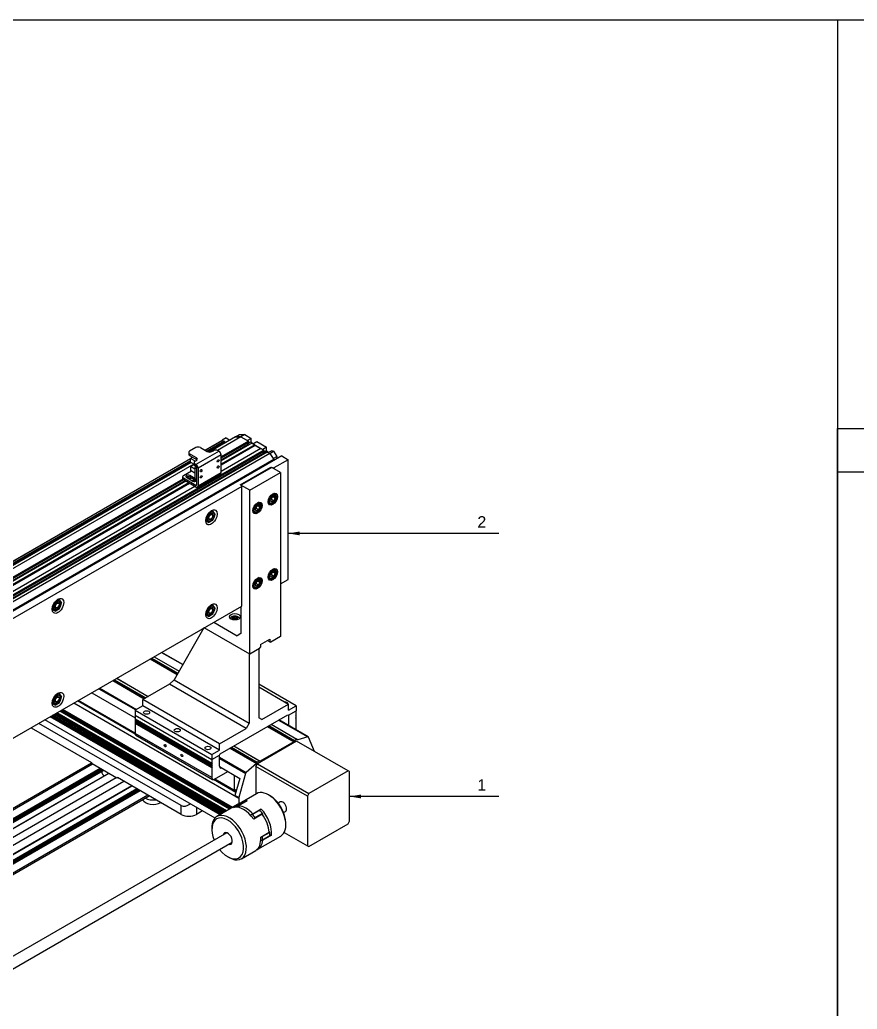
# Model space of a CAD drawing. Header units: millimetres. Extents: x 0 to 6044, y -1712 to 410.
# Drawn here: x 358 to 589.5, y 136.5 to 410 of the extents above; entities that cross this region are included whole.
import ezdxf
from ezdxf import colors
from ezdxf.entities.mleader import LeaderData, LeaderLine
from ezdxf.enums import TextEntityAlignment as Align
from ezdxf.math import Vec2, Vec3

# ---------------------------------------------------------------- set-up
doc = ezdxf.new("R2010")
doc.units = ezdxf.units.MM
for name, color, linetype in [('1114-联轴器COUPLING', 7, 'Continuous'), ('1121-安装板', 7, 'Continuous'), ('1122-轴', 7, 'Continuous'), ('1211-TDT-4040S-8', 7, 'Continuous'), ('1212-GN_31611', 7, 'Continuous'), ('1221-第一轴同步带安装板', 7, 'Continuous'), ('1221-脚钉', 7, 'Continuous'), ('2311-内六角圆柱头螺钉-GB', 7, 'Continuous'), ('2312-1型六角螺母-GBT4', 7, 'Continuous'), ('2313-内六角平圆头螺钉-GB', 7, 'Continuous'), ('2321-安装板零件', 7, 'Continuous'), ('2322-连接角', 7, 'Continuous'), ('674', 7, 'Continuous'), ('Default', 7, 'Continuous'), ('DG100_DG135光电开关安', 7, 'Continuous'), ('G135上盖250', 7, 'Continuous'), ('G135底座250', 7, 'Continuous'), ('G135端盖', 7, 'Continuous'), ('LHBT10-S1000-1', 7, 'Continuous'), ('WGB10-4', 7, 'Continuous'), ('WGB10-5(B1)', 7, 'Continuous'), ('图框', 7, 'Continuous')]:
    doc.layers.add(name, color=color, linetype=linetype)
doc.styles.add('SEACAD_Arial', font='arial.ttf')

# ---------------------------------------------------------------- blocks, each defined once
blk = doc.blocks.new('SEANNOT_GROUP1')
at = {"layer": 'Default', "linetype": 'Continuous'}
blk.add_hatch(color=7, dxfattribs=at).paths.add_polyline_path([(452.31, 195.87), (449.14, 195.34), (452.31, 194.81)])
at = {"layer": 'Default', "color": 7, "linetype": 'Continuous'}
for points in [[(480.89, 195.34), (449.14, 195.34)], [(490.41, 195.34), (480.89, 195.34)]]:
    blk.add_lwpolyline(points, dxfattribs=at)
at = {"layer": 'Default', "color": 7, "linetype": 'Continuous', "style": 'SEACAD_Arial'}
blk.add_text('1', height=3.17, dxfattribs=at).set_placement((484.47, 200.1), align=Align.TOP_LEFT)
blk = doc.blocks.new('SEANNOT_GROUP2')
at = {"layer": 'Default', "linetype": 'Continuous'}
blk.add_hatch(color=7, dxfattribs=at).paths.add_polyline_path([(435.34, 268.58), (432.17, 268.05), (435.34, 267.52)])
at = {"layer": 'Default', "color": 7, "linetype": 'Continuous'}
for points in [[(480.89, 268.05), (432.17, 268.05)], [(490.41, 268.05), (480.89, 268.05)]]:
    blk.add_lwpolyline(points, dxfattribs=at)
at = {"layer": 'Default', "color": 7, "linetype": 'Continuous', "style": 'SEACAD_Arial'}
blk.add_text('2', height=3.17, dxfattribs=at).set_placement((484.47, 272.81), align=Align.TOP_LEFT)
blk = doc.blocks.new('SE1')
at = {"layer": '1114-联轴器COUPLING', "color": 7, "linetype": 'Continuous'}
for p, q in [((423.38, 196.1), (419.42, 193.81)), ((427.14, 195.55), (426.76, 195.77)), ((418.82, 193.46), (412.48, 189.81)), ((417.01, 192.33), (419.39, 193.7)), ((419.57, 193.78), (417.52, 192.6)), ((419.59, 193.79), (417.54, 192.61)), ((420.31, 193.86), (418.26, 192.68)), ((420.85, 194.12), (418.48, 192.75)), ((418.61, 192.57), (418.48, 192.49)), ((424.35, 191.53), (422.3, 190.35)), ((422.36, 190.51), (424.73, 191.88)), ((422.24, 190.5), (422.11, 190.42)), ((425, 190.46), (422.63, 189.09)), ((425.07, 190.63), (423.02, 189.45)), ((425.12, 190.36), (425.08, 190.33)), ((411.08, 186.72), (411.08, 186.27)), ((431.53, 187.5), (431.53, 187.94)), ((423.79, 180.75), (430.13, 184.41)), ((424.57, 184.09), (426.94, 185.45)), ((424.99, 183.2), (425.13, 183.28)), ((427.08, 185.43), (425.04, 184.25)), ((427.08, 184.47), (425.04, 183.29)), ((427.05, 184.39), (425.14, 183.29)), ((427.54, 184.65), (425.17, 183.28)), ((426.93, 185.7), (426.91, 185.69)), ((415.47, 178.67), (415.85, 178.45)), ((419.23, 178.11), (423.2, 180.4))]:
    blk.add_line(p, q, dxfattribs=at)
blk.add_arc((408.48, 186.72), 11.68, 30.8994, 31.1084, dxfattribs=at)
for centre, major_axis, start_param, end_param in [((422.79, 187.96), (3.37, -5.85), 2.775074, 3.230459), ((426.76, 190.25), (3.37, -5.85), 0, 3.141593), ((427.14, 190.48), (3.1, -5.38), 0.785398, 2.356194), ((419.82, 186.25), (-3.37, 5.85), 4.869469, 6.126106), ((417.64, 192.39), (0.12, -0.208), 2.96706, 3.557369), ((422.13, 191.16), (3.37, -5.85), 4.161606, 4.186573), ((420.28, 186.52), (-3.37, 5.85), 5.934119, 6.108652), ((418.34, 192.46), (-0.12, 0.208), 4.537856, 5.934119), ((420.42, 186.6), (-3.37, 5.85), 5.078908, 5.916666), ((415.08, 190.58), (3.37, -5.85), 1.528905, 1.563386), ((418.47, 192.54), (-0.12, 0.208), 4.537856, 5.34381), ((415.21, 190.66), (3.37, -5.85), 1.504754, 1.563386), ((422.19, 187.62), (3.37, -5.85), 2.984513, 3.141593), ((419.69, 193.58), (0.12, -0.208), 2.96706, 3.141593), ((422.33, 187.7), (-3.37, 5.85), 5.934119, 6.108652), ((420.38, 193.64), (-0.12, 0.208), 5.587769, 5.934119), ((424.27, 191.39), (-0.12, 0.208), 5.061455, 5.651764), ((427.99, 185.97), (3.37, -5.85), 3.175091, 3.245688), ((422.33, 187.7), (-3.37, 5.85), 4.886922, 5.061455), ((422.79, 187.96), (-3.37, 5.85), 3.822271, 5.078908), ((415.47, 183.74), (-3.1, 5.38), 0, 1.326838), ((415.85, 183.96), (-3.37, 5.85), 0, 0.785398), ((415.47, 183.74), (-3.1, 5.38), 1.814755, 6.283185), ((415.85, 183.96), (-3.37, 5.85), 2.356194, 6.283185), ((425.49, 184.57), (-3.37, 5.85), 0.00741, 0.110957), ((422.23, 190.21), (0.12, -0.208), 1.919862, 3.316126), ((422.36, 190.29), (0.12, -0.208), 2.510171, 3.141593), ((420.28, 186.52), (-3.37, 5.85), 4.886922, 5.061455), ((422.92, 189.35), (-0.12, 0.208), 4.396683, 4.886922), ((422.19, 187.62), (3.37, -5.85), 0.890118, 1.727876), ((424.97, 190.53), (0.12, -0.208), 0.349066, 1.745329), ((415.47, 183.74), (0.9, -1.56), 0, 3.727278), ((419.82, 186.25), (-3.37, 5.85), 3.141593, 4.031711), ((420.42, 186.6), (-3.37, 5.85), 3.052726, 3.822271), ((423.68, 189.23), (3.37, -5.85), -0.593743, -0.531009), ((424.87, 183.41), (-0.12, 0.208), 2.443461, 3.839724), ((424.87, 184.33), (0.12, -0.208), 0.872665, 1.303606), ((420.28, 186.52), (3.37, -5.85), 0.698132, 0.872665), ((425.01, 183.48), (-0.12, 0.208), 3.141593, 3.249415), ((426.91, 185.51), (0.12, -0.208), 0.872665, 2.268928), ((426.91, 184.59), (0.12, -0.208), 0.107823, 0.698132), ((422.33, 187.7), (3.37, -5.85), 0.698132, 0.872665), ((426.15, 190.72), (3.37, -5.85), -0.584656, -0.4901), ((415.47, 183.74), (0.9, -1.56), 5.6975, 6.283185)]:
    blk.add_ellipse(centre, major_axis=major_axis, ratio=0.57735, start_param=start_param, end_param=end_param, dxfattribs=at)
for points in [[(419.39, 193.7), (419.39, 193.68), (419.39, 193.66)], [(422.34, 190.5), (422.35, 190.5), (422.36, 190.51)], [(425.17, 183.28), (425.15, 183.28), (425.14, 183.29)]]:
    blk.add_open_spline(points, degree=2, dxfattribs=at)
at = {"layer": '1121-安装板', "color": 7, "linetype": 'Continuous'}
for p, q in [((408.89, 241.91), (400.61, 227.58)), ((424.05, 236.09), (424.05, 217.11)), ((421.4, 234.74), (421.4, 215.58)), ((399.34, 226.36), (400.61, 227.58)), ((400.61, 227.58), (421.4, 215.58)), ((399.34, 226.36), (391.97, 222.1)), ((420.55, 214.11), (399.34, 226.36)), ((434.4, 220.38), (424.05, 226.36)), ((424.05, 225.62), (432.27, 220.87)), ((391.97, 220.38), (391.97, 222.1)), ((413.18, 209.85), (391.97, 222.1)), ((391.97, 220.38), (389.85, 219.16)), ((389.85, 219.16), (389.85, 217.81)), ((389.85, 219.16), (411.06, 206.91)), ((413.18, 208.14), (391.97, 220.38)), ((424.9, 216.62), (432.27, 220.87)), ((432.27, 219.16), (432.27, 220.87)), ((432.27, 219.16), (434.4, 220.38)), ((432.27, 217.81), (434.4, 219.04)), ((434.4, 220.38), (434.4, 219.04)), ((389.85, 217.81), (411.06, 205.57)), ((413.4, 207.16), (432.06, 217.94)), ((424.9, 216.62), (424.05, 217.11)), ((432.06, 217.94), (432.27, 217.81)), ((413.18, 209.85), (420.55, 214.11)), ((421.4, 215.58), (420.55, 214.11)), ((411.06, 206.91), (413.18, 208.14)), ((413.18, 208.14), (413.18, 209.85)), ((411.06, 206.91), (411.06, 205.57)), ((411.06, 205.57), (413.18, 206.79)), ((413.18, 206.79), (413.4, 207.16))]:
    blk.add_line(p, q, dxfattribs=at)
for centre in [(393.03, 218.55), (401.52, 213.65), (410, 208.75)]:
    blk.add_ellipse(centre, major_axis=(-0.825, 0), ratio=0.57735, dxfattribs=at)
blk.add_ellipse((431.21, 221), major_axis=(-0.825, 0), ratio=0.57735, start_param=3.170534, end_param=4.683447, dxfattribs=at)
at = {"layer": '1122-轴', "color": 7, "linetype": 'Continuous'}
for p, q in [((415.22, 185.33), (342.67, 143.44)), ((344.17, 140.84), (416.72, 182.73))]:
    blk.add_line(p, q, dxfattribs=at)
at = {"layer": '1211-TDT-4040S-8', "color": 7, "linetype": 'Continuous'}
for p, q in [((377.82, 204.59), (307.38, 163.92)), ((378.07, 204.28), (307.38, 163.46)), ((380.17, 203.07), (307.38, 161.04)), ((380.39, 202.94), (307.38, 160.79)), ((380.6, 202.82), (307.38, 160.55)), ((380.81, 202.7), (307.38, 160.3)), ((381.02, 202.58), (307.38, 160.06)), ((307.38, 160.01), (381.07, 202.55)), ((382.51, 201.72), (307.94, 158.67)), ((382.55, 201.69), (307.99, 158.64)), ((384.65, 200.48), (310.09, 157.43)), ((386.77, 199.5), (312, 156.33)), ((388.87, 198.29), (314.1, 155.12)), ((314.14, 155.09), (388.92, 198.26)), ((390.36, 197.43), (315.7, 154.33)), ((390.4, 197.41), (315.73, 154.3)), ((390.61, 197.29), (315.84, 154.11)), ((390.82, 197.16), (316.05, 153.99)), ((391.04, 197.04), (316.26, 153.87)), ((391.25, 196.92), (316.47, 153.75)), ((393.35, 195.71), (317.72, 152.04)), ((317.72, 151.59), (393.74, 195.48))]:
    blk.add_line(p, q, dxfattribs=at)
at = {"layer": '1212-GN_31611', "color": 7, "linetype": 'Continuous'}
for p, q in [((380.73, 201.77), (380.73, 202.35)), ((381.04, 201.22), (380.73, 201.77)), ((381.34, 201.05), (381.04, 201.22))]:
    blk.add_line(p, q, dxfattribs=at)
at = {"layer": '1221-第一轴同步带安装板', "color": 7, "linetype": 'Continuous'}
for p, q in [((361.1, 214.32), (377.76, 204.71)), ((402.58, 192.83), (363.23, 215.55)), ((377.76, 204.71), (377.97, 204.34)), ((384.76, 200.42), (377.97, 204.34)), ((384.76, 200.42), (384.97, 200.54)), ((402.58, 190.38), (384.97, 200.54)), ((402.58, 190.38), (402.58, 192.83)), ((406.82, 192.34), (406.82, 190.38)), ((408.52, 191.36), (406.82, 190.38))]:
    blk.add_line(p, q, dxfattribs=at)
for centre, major_axis, start_param, end_param in [((404.7, 196.5), (2.12, 3.67), 3.141593, 4.068888), ((404.7, 191.6), (3, 0), 3.926991, 5.497787)]:
    blk.add_ellipse(centre, major_axis=major_axis, ratio=0.57735, start_param=start_param, end_param=end_param, dxfattribs=at)
at = {"layer": '1221-脚钉', "color": 7, "linetype": 'Continuous'}
for centre, start_param, end_param in [((394.83, 194.87), 0.257633, 2.346194), ((394.83, 196.1), 0.781794, 1.82101)]:
    blk.add_ellipse(centre, major_axis=(-3, 0), ratio=0.57735, start_param=start_param, end_param=end_param, dxfattribs=at)
at = {"layer": '2311-内六角圆柱头螺钉-GB', "color": 7, "linetype": 'Continuous'}
for p, q in [((428.57, 278.88), (428.18, 279.11)), ((424.33, 276.43), (423.94, 276.66)), ((426.68, 276.51), (427.07, 276.28)), ((427.62, 276.73), (427.31, 277.17)), ((427.54, 277.48), (428.23, 277.08)), ((427.62, 277.95), (428.23, 278.31)), ((428.23, 277.08), (427.62, 276.73)), ((428.01, 278.18), (428.54, 277.87)), ((428.23, 278.31), (428.54, 277.87)), ((422.44, 274.06), (422.83, 273.83)), ((423.38, 274.28), (423.07, 274.72)), ((423.29, 275.03), (423.99, 274.63)), ((423.38, 275.5), (423.99, 275.86)), ((423.99, 274.63), (423.38, 274.28)), ((423.77, 275.73), (424.3, 275.42)), ((423.99, 275.86), (424.3, 275.42)), ((427.62, 257.13), (428.23, 257.49)), ((428.01, 257.36), (428.54, 257.05)), ((428.57, 258.06), (428.18, 258.28)), ((428.23, 257.49), (428.54, 257.05)), ((423.38, 254.68), (423.99, 255.04)), ((423.77, 254.91), (424.3, 254.6)), ((424.33, 255.61), (423.94, 255.83)), ((423.99, 255.04), (424.3, 254.6)), ((426.68, 255.69), (427.07, 255.46)), ((427.62, 255.91), (427.31, 256.34)), ((427.54, 256.66), (428.23, 256.26)), ((428.23, 256.26), (427.62, 255.91)), ((422.44, 253.24), (422.83, 253.01)), ((423.38, 253.46), (423.07, 253.9)), ((423.29, 254.21), (423.99, 253.81)), ((423.99, 253.81), (423.38, 253.46))]:
    blk.add_line(p, q, dxfattribs=at)
for centre, radius, start, end in [((430.78, 276.27), 3.58, 152.0102, 165.5777), ((429.23, 277.28), 1.7, 154.6352, 173.1863), ((431.7, 276.19), 3.58, 152.0085, 165.5794), ((426.54, 273.82), 3.58, 152.0102, 165.5777), ((424.99, 274.83), 1.7, 154.6352, 173.1863), ((427.46, 273.74), 3.58, 152.0085, 165.5794), ((430.78, 255.45), 3.58, 152.0102, 165.5777), ((429.23, 256.46), 1.7, 154.6352, 173.1863), ((431.7, 255.37), 3.58, 152.0085, 165.5794), ((426.54, 253), 3.58, 152.0102, 165.5777), ((424.99, 254.01), 1.7, 154.6352, 173.1863), ((427.46, 252.92), 3.58, 152.0085, 165.5794)]:
    blk.add_arc(centre, radius, start, end, dxfattribs=at)
for centre, major_axis, start_param, end_param in [((427.82, 277.58), (0.75, 1.3), 0, 3.141593), ((423.58, 275.13), (0.75, 1.3), 0, 3.141593), ((423.58, 275.13), (0.75, 1.3), 5.446442, 6.283185), ((427.82, 277.58), (0.75, 1.3), 3.141593, 3.978329), ((427.93, 277.52), (0.433, 0.75), 1.308997, 2.356194), ((427.93, 277.52), (0.433, 0.75), 2.356194, 3.403392), ((427.93, 277.52), (0.433, 0.75), 0.261799, 1.308997), ((427.93, 277.52), (-0.433, -0.75), 0.261799, 1.308997), ((427.93, 277.52), (-0.433, -0.75), 2.356194, 3.403392), ((427.93, 277.52), (-0.433, -0.75), 1.308997, 2.356194), ((427.82, 277.58), (0.75, 1.3), 5.446449, 6.283185), ((423.58, 275.13), (0.75, 1.3), 3.141593, 3.978336), ((423.68, 275.07), (0.433, 0.75), 1.308997, 2.356194), ((423.68, 275.07), (0.433, 0.75), 2.356194, 3.403392), ((423.68, 275.07), (0.433, 0.75), 0.261799, 1.308997), ((423.68, 275.07), (-0.433, -0.75), 0.261799, 1.308997), ((423.68, 275.07), (-0.433, -0.75), 2.356194, 3.403392), ((423.68, 275.07), (-0.433, -0.75), 1.308997, 2.356194), ((427.82, 256.76), (0.75, 1.3), 0, 3.141593), ((427.93, 256.7), (0.433, 0.75), 1.308997, 2.356194), ((427.93, 256.7), (0.433, 0.75), 0.261799, 1.308997), ((427.93, 256.7), (-0.433, -0.75), 2.356194, 3.403392), ((427.93, 256.7), (-0.433, -0.75), 1.308997, 2.356194), ((427.82, 256.76), (0.75, 1.3), 5.44645, 6.283185), ((423.58, 254.31), (0.75, 1.3), 0, 3.141593), ((423.68, 254.25), (0.433, 0.75), 1.308997, 2.356194), ((423.68, 254.25), (0.433, 0.75), 0.261799, 1.308997), ((423.68, 254.25), (-0.433, -0.75), 2.356194, 3.403392), ((423.68, 254.25), (-0.433, -0.75), 1.308997, 2.356194), ((423.58, 254.31), (0.75, 1.3), 5.446449, 6.283185), ((427.82, 256.76), (0.75, 1.3), 3.141593, 3.978328), ((427.93, 256.7), (0.433, 0.75), 2.356194, 3.403392), ((427.93, 256.7), (-0.433, -0.75), 0.261799, 1.308997), ((423.58, 254.31), (0.75, 1.3), 3.141593, 3.978329), ((423.68, 254.25), (0.433, 0.75), 2.356194, 3.403392), ((423.68, 254.25), (-0.433, -0.75), 0.261799, 1.308997)]:
    blk.add_ellipse(centre, major_axis=major_axis, ratio=0.57735, start_param=start_param, end_param=end_param, dxfattribs=at)
for centre in [(423.68, 275.07), (427.93, 277.52), (427.93, 256.7), (423.68, 254.25)]:
    blk.add_ellipse(centre, major_axis=(-0.68, -1.17), ratio=0.57735, dxfattribs=at)
for points in [[(423.14, 275.61), (423.22, 275.71), (423.37, 275.91), (423.67, 276.13), (423.96, 276.23), (424.18, 276.2), (424.32, 276.05), (424.4, 275.76), (424.37, 275.42), (424.3, 275.21), (424.26, 275.11)], [(427.39, 278.06), (427.46, 278.16), (427.61, 278.36), (427.91, 278.58), (428.2, 278.68), (428.42, 278.65), (428.56, 278.5), (428.64, 278.21), (428.61, 277.87), (428.54, 277.66), (428.51, 277.56)], [(427.39, 257.24), (427.46, 257.34), (427.61, 257.54), (427.91, 257.76), (428.2, 257.86), (428.42, 257.83), (428.56, 257.68), (428.64, 257.39), (428.61, 257.04), (428.54, 256.84), (428.51, 256.74)], [(423.14, 254.79), (423.22, 254.89), (423.37, 255.09), (423.67, 255.31), (423.96, 255.41), (424.18, 255.38), (424.32, 255.23), (424.4, 254.94), (424.37, 254.6), (424.3, 254.39), (424.26, 254.29)]]:
    blk.add_open_spline(points, degree=3, knots=[0, 0, 0, 0, 0.105384, 0.239176, 0.369726, 0.499914, 0.653912, 0.780528, 0.914288, 1, 1, 1, 1], dxfattribs=at)
at = {"layer": '2312-1型六角螺母-GBT4', "color": 7, "linetype": 'Continuous'}
for p, q in [((410.13, 273.49), (410.08, 273.52)), ((411.36, 274.2), (410.13, 273.49)), ((411.36, 274.2), (411.04, 274.38)), ((411.97, 273.32), (411.36, 274.2)), ((410.13, 271.04), (409.37, 271.48)), ((409.52, 271.91), (409.4, 271.98)), ((409.52, 271.91), (410.13, 271.04)), ((410.13, 271.04), (411.36, 271.75)), ((367.71, 248.99), (367.65, 249.03)), ((368.93, 249.7), (367.71, 248.99)), ((368.93, 249.7), (368.61, 249.89)), ((369.55, 248.83), (368.93, 249.7)), ((367.71, 246.54), (366.94, 246.99)), ((367.1, 247.42), (366.97, 247.49)), ((367.1, 247.42), (367.71, 246.54)), ((367.71, 246.54), (368.93, 247.25)), ((410.13, 247.52), (410.08, 247.56)), ((411.36, 248.23), (410.13, 247.52)), ((411.36, 248.23), (411.04, 248.42)), ((411.97, 247.36), (411.36, 248.23)), ((410.13, 245.07), (409.37, 245.52)), ((409.52, 245.95), (409.4, 246.02)), ((409.52, 245.95), (410.13, 245.07)), ((410.13, 245.07), (411.36, 245.78)), ((367.1, 221.45), (366.97, 221.52)), ((367.71, 223.03), (367.65, 223.06)), ((368.93, 223.74), (367.71, 223.03)), ((368.93, 223.74), (368.61, 223.92)), ((369.55, 222.87), (368.93, 223.74)), ((367.71, 220.58), (366.94, 221.02)), ((367.1, 221.45), (367.71, 220.58)), ((367.71, 220.58), (368.93, 221.29))]:
    blk.add_line(p, q, dxfattribs=at)
for centre, radius, start, end in [((403.19, 275.27), 7.17, 332.0102, 345.5777), ((405.03, 275.11), 7.16, 332.0085, 345.5794), ((360.77, 250.78), 7.17, 332.0102, 345.5777), ((362.61, 250.61), 7.16, 332.0085, 345.5794), ((403.19, 249.31), 7.17, 332.0102, 345.5777), ((405.03, 249.14), 7.16, 332.0085, 345.5794), ((360.77, 224.81), 7.17, 332.0102, 345.5777), ((362.61, 224.65), 7.16, 332.0085, 345.5794)]:
    blk.add_arc(centre, radius, start, end, dxfattribs=at)
for centre, major_axis in [((410.83, 272.57), (-0.65, -1.13)), ((410.83, 272.57), (0.459, 0.795)), ((410.75, 272.61), (-0.369, -0.639)), ((368.4, 248.08), (-0.65, -1.13)), ((368.4, 248.08), (0.459, 0.795)), ((368.33, 248.12), (-0.369, -0.639)), ((410.83, 246.61), (-0.65, -1.13)), ((410.83, 246.61), (0.459, 0.795)), ((410.75, 246.65), (-0.369, -0.639)), ((368.4, 222.11), (-0.65, -1.13)), ((368.4, 222.11), (0.459, 0.795)), ((368.33, 222.15), (-0.369, -0.639))]:
    blk.add_ellipse(centre, major_axis=major_axis, ratio=0.57735, dxfattribs=at)
at = {"layer": '2313-内六角平圆头螺钉-GB', "color": 7, "linetype": 'Continuous'}
for p, q in [((417.06, 244.48), (416.92, 244.77)), ((417.56, 244.41), (417.06, 244.48)), ((417.29, 244.53), (417.29, 244.99)), ((417.29, 244.99), (417.79, 244.91)), ((417.79, 244.46), (417.79, 244.91)), ((417.79, 244.91), (417.93, 244.62))]:
    blk.add_line(p, q, dxfattribs=at)
for centre, radius, start, end in [((416.26, 246.35), 1.71, 292.8715, 307.1285), ((416.71, 245.12), 0.823, 299.07, 314.9358), ((417.69, 245.46), 1.01, 246.6435, 269.0129), ((416.89, 245.98), 1.71, 292.8785, 307.1215)]:
    blk.add_arc(centre, radius, start, end, dxfattribs=at)
blk.add_ellipse((417.43, 244.7), major_axis=(0.689, 0), ratio=0.57735, dxfattribs=at)
for major_axis, start_param, end_param in [((0.52, 0), 2.879793, 3.926991), ((-0.52, 0), 4.974188, 6.021386), ((-0.52, 0), 0.785398, 1.832596), ((0.52, 0), 0.785398, 1.832596), ((0.52, 0), 4.974188, 6.021386), ((-0.52, 0), 2.879793, 3.926991)]:
    blk.add_ellipse((417.43, 244.7), major_axis=major_axis, ratio=0.57735, start_param=start_param, end_param=end_param, dxfattribs=at)
blk.add_open_spline([(418.62, 244.67), (418.6, 244.71), (418.49, 244.83), (418.24, 245.02), (417.82, 245.18), (417.29, 245.22), (416.77, 245.1), (416.36, 244.85), (416.16, 244.6), (416.09, 244.44), (416.08, 244.42)], degree=3, knots=[0.1722988, 0.1722988, 0.1722988, 0.1722988, 0.2034282, 0.2956904, 0.4029315, 0.5280596, 0.6634362, 0.7795111, 0.8794909, 0.8995475, 0.8995475, 0.8995475, 0.8995475], dxfattribs=at)
at = {"layer": '2321-安装板零件', "color": 7, "linetype": 'Continuous'}
for p, q in [((430.37, 289.46), (296.93, 212.42)), ((432.17, 288.42), (428.24, 286.15)), ((430.37, 289.46), (432.17, 288.42)), ((432.17, 255.35), (432.17, 288.42)), ((418.91, 281.5), (427.4, 286.4)), ((427.4, 286.4), (427.82, 286.15)), ((427.4, 286.4), (427.4, 286.15)), ((427.82, 286.15), (428.24, 286.15)), ((428.24, 286.15), (428.24, 285.91)), ((419.33, 281.01), (311.57, 218.79)), ((418.91, 281.5), (419.33, 281.25)), ((419.33, 281.01), (419.33, 281.25)), ((419.33, 247.94), (419.33, 281.01)), ((430.05, 254.13), (432.17, 255.35)), ((313.37, 186.77), (419.33, 247.94))]:
    blk.add_line(p, q, dxfattribs=at)
for centre in [(410.96, 272.5), (368.53, 248), (410.96, 246.53), (368.53, 222.04)]:
    blk.add_ellipse(centre, major_axis=(1.13, 1.95), ratio=0.57735, dxfattribs=at)
at = {"layer": '2322-连接角', "color": 7, "linetype": 'Continuous'}
for p, q in [((427.61, 286.28), (419.12, 281.38)), ((421.56, 279.97), (430.05, 284.87)), ((430.05, 284.87), (427.61, 286.28)), ((430.05, 284.87), (430.05, 239.55)), ((421.56, 279.97), (419.12, 281.38)), ((421.56, 234.65), (421.56, 279.97)), ((419.12, 247.82), (419.12, 240.35)), ((411.59, 243.47), (418.06, 239.74)), ((421.56, 234.65), (408.94, 241.94)), ((419.12, 240.35), (418.06, 239.74)), ((424.48, 237.32), (427.13, 238.85)), ((426.49, 238.48), (427.13, 238.11)), ((427.13, 238.85), (427.13, 238.11)), ((427.13, 238.11), (427.34, 237.99)), ((430.05, 239.55), (427.34, 237.99)), ((424.27, 236.21), (421.56, 234.65)), ((424.27, 236.21), (424.48, 236.58)), ((424.48, 237.32), (424.48, 236.58))]:
    blk.add_line(p, q, dxfattribs=at)
for centre, major_axis in [((427.93, 277.52), (0.9, 1.56)), ((423.68, 275.07), (0.9, 1.56)), ((427.93, 256.7), (0.9, 1.56)), ((423.68, 254.25), (0.9, 1.56)), ((417.43, 245), (-1.5, 0))]:
    blk.add_ellipse(centre, major_axis=major_axis, ratio=0.57735, dxfattribs=at)
at = {"layer": '674', "color": 7, "linetype": 'Continuous'}
for p, q in [((405.14, 288.79), (405.71, 289.11)), ((406.48, 288.01), (405.14, 288.79)), ((405.14, 287.73), (405.14, 288.79)), ((405.14, 287.73), (406.15, 287.15)), ((405.14, 286.51), (406.15, 287.09)), ((406.39, 285.79), (405.14, 286.51)), ((405.14, 286.51), (405.14, 285.46)), ((406.39, 284.73), (405.14, 285.46)), ((406.84, 285.85), (406.39, 286.1)), ((406.39, 286.1), (406.39, 283.26)), ((406.61, 286.47), (406.74, 286.55)), ((406.84, 286.34), (406.61, 286.47)), ((406.39, 283.26), (406.84, 283.01)), ((406.46, 283.13), (406.84, 282.9))]:
    blk.add_line(p, q, dxfattribs=at)
for centre, major_axis, start_param, end_param in [((406.61, 286.23), (-0.15, -0.26), 3.926991, 5.497787), ((406.61, 283.39), (0.15, 0.26), 2.356194, 3.141593)]:
    blk.add_ellipse(centre, major_axis=major_axis, ratio=0.57735, start_param=start_param, end_param=end_param, dxfattribs=at)
at = {"layer": 'DG100_DG135光电开关安', "color": 7, "linetype": 'Continuous'}
for p, q in [((404.67, 290.42), (404.67, 289.93)), ((406.63, 291.77), (404.93, 290.79)), ((406.84, 288.95), (404.93, 290.05)), ((404.93, 290.05), (404.93, 289.56)), ((413.05, 290.76), (406.68, 287.08)), ((407.9, 291.77), (409.81, 290.67)), ((411.08, 290.67), (411.51, 290.91)), ((413.05, 290.76), (412.78, 290.91)), ((404.93, 289.56), (406.84, 288.46)), ((406.15, 287.6), (406.15, 287.11)), ((406.42, 287.97), (406.84, 288.22)), ((406.42, 287.24), (406.68, 287.08)), ((406.42, 287.24), (406.42, 286.75)), ((406.84, 288.46), (406.84, 288.95)), ((413.63, 289.75), (407.26, 286.08)), ((413.63, 284.85), (413.63, 289.75)), ((403.23, 284.06), (405.4, 285.31)), ((406.42, 286.75), (406.68, 286.59)), ((406.84, 286.32), (406.84, 281.42)), ((407.09, 280.8), (413.46, 284.48)), ((407.26, 286.08), (407.26, 281.18)), ((407.26, 281.18), (413.63, 284.85)), ((402.97, 283.69), (402.97, 283.2)), ((406.68, 281.33), (403.23, 283.32)), ((403.23, 283.32), (403.23, 282.83)), ((406.68, 280.84), (403.23, 282.83)), ((404.05, 283.55), (405.85, 282.51)), ((406.39, 283.25), (404.96, 284.08)), ((404.96, 284.08), (404.96, 283.59)), ((406.77, 282.55), (404.96, 283.59)), ((406.77, 282.95), (406.77, 282.55)), ((406.84, 281.42), (406.68, 281.33))]:
    blk.add_line(p, q, dxfattribs=at)
for centre, major_axis, start_param, end_param in [((405.57, 290.42), (0.9, 0), 2.356194, 3.926991), ((405.57, 289.93), (0.9, 0), 3.141593, 3.926991), ((407.26, 291.4), (0.9, 0), 0.785398, 2.356194), ((410.45, 291.03), (0.9, 0), 3.926991, 5.497787), ((412.14, 290.54), (0.9, 0), 0.785398, 2.356194), ((413.05, 290.09), (-0.41, 0.711), 3.926991, 5.497787), ((407.05, 287.6), (0.9, 0), 2.356194, 3.926991), ((406.2, 288.58), (-0.9, 0), 2.356194, 3.926991), ((406.2, 288.09), (-0.9, 0), 3.632475, 3.926991), ((407.05, 287.11), (0.9, 0), 3.141593, 3.926991), ((406.68, 286.41), (0.41, -0.711), 0.785398, 2.356194), ((406.68, 286.41), (0.11, -0.191), 0.785398, 2.356194), ((413.05, 285.19), (-0.41, 0.711), 3.141593, 3.926991), ((403.87, 283.69), (0.9, 0), 2.356194, 3.926991), ((403.87, 283.2), (0.9, 0), 3.141593, 3.926991), ((404.51, 283.81), (0.645, 0), 0.785398, 3.926991), ((404.51, 283.32), (0.645, 0), 0.785398, 2.423733), ((406.31, 282.77), (-0.645, 0), 0.785398, 2.536092), ((406.31, 282.28), (-0.645, 0), 3.859452, 3.926991), ((406.68, 281.51), (-0.11, 0.191), 2.356194, 3.926991), ((406.68, 281.51), (-0.41, 0.711), 2.356194, 3.926991)]:
    blk.add_ellipse(centre, major_axis=major_axis, ratio=0.57735, start_param=start_param, end_param=end_param, dxfattribs=at)
for centre in [(412.78, 288.1), (408.11, 285.41), (412.78, 286.39), (408.11, 283.69)]:
    blk.add_ellipse(centre, major_axis=(0.188, 0.325), ratio=0.57735, dxfattribs=at)
at = {"layer": 'G135上盖250', "color": 7, "linetype": 'Continuous'}
for p, q in [((413.93, 293.77), (409.18, 291.03)), ((414.01, 293.76), (409.23, 291)), ((414.45, 293.51), (409.67, 290.75)), ((414.66, 293.32), (409.95, 290.6)), ((414.01, 293.76), (414.45, 293.51)), ((414.66, 293.32), (414.83, 293.11)), ((405.14, 288.69), (341.26, 251.81)), ((405.14, 288.64), (341.27, 251.77)), ((405.14, 288.13), (341.27, 251.26)), ((405.14, 287.82), (341.27, 250.95))]:
    blk.add_line(p, q, dxfattribs=at)
for centre, major_axis, start_param, end_param in [((414.01, 293.64), (0.075, -0.13), 2.356194, 3.141593), ((414.45, 293.02), (-0.3, 0.52), 4.974188, 5.497787)]:
    blk.add_ellipse(centre, major_axis=major_axis, ratio=0.57735, start_param=start_param, end_param=end_param, dxfattribs=at)
at = {"layer": 'G135底座250', "color": 7, "linetype": 'Continuous'}
for p, q in [((417.64, 294.73), (410.35, 290.52)), ((419.12, 294.73), (412.63, 290.98)), ((421.19, 293.53), (413.63, 289.17)), ((421.19, 293.16), (413.63, 288.8)), ((422.15, 292.98), (413.63, 288.06)), ((417.64, 294.73), (419.12, 294.73)), ((419.12, 294.73), (421.19, 293.53)), ((420.9, 293), (420.9, 292.5)), ((421.19, 293.53), (421.19, 293.16)), ((422.15, 292.98), (422.94, 292.52)), ((425.43, 291.08), (293.49, 214.9)), ((425.43, 290.72), (293.81, 214.72)), ((425.15, 290.05), (294.24, 214.47)), ((426.39, 290.53), (294.44, 214.35)), ((427.08, 290.13), (295.13, 213.95)), ((422.94, 292.52), (413.63, 287.15)), ((420.9, 292.5), (413.63, 288.3)), ((423.05, 292.34), (413.63, 286.9)), ((424.64, 291.54), (413.63, 285.19)), ((420.9, 292.5), (421.11, 292.38)), ((422.94, 292.52), (423.05, 292.34)), ((423.05, 292.34), (424.53, 291.48)), ((424.64, 291.54), (425.43, 291.08)), ((425.15, 290.55), (425.15, 290.05)), ((425.15, 290.05), (425.35, 289.93)), ((425.43, 291.08), (425.43, 290.72)), ((426.39, 290.53), (427.08, 290.13)), ((427.08, 290.13), (428.21, 288.48)), ((428.21, 288.48), (296.26, 212.3)), ((405.33, 287.62), (331.31, 244.89)), ((406.08, 287.19), (332.04, 244.45)), ((403.02, 283.04), (316.05, 232.83)), ((403.27, 282.82), (316.05, 232.46)), ((403.7, 282.56), (316.05, 231.96)), ((403.9, 282.45), (316.05, 231.73)), ((404.7, 281.99), (316.05, 230.81)), ((404.91, 281.87), (316.05, 230.56)), ((404.74, 283.67), (404.29, 283.41)), ((405.22, 283.44), (404.73, 283.16)), ((405.42, 283.32), (404.93, 283.04)), ((406.21, 282.87), (405.73, 282.58)), ((406.43, 282.74), (405.95, 282.47)), ((406.39, 281.01), (316.05, 228.85))]:
    blk.add_line(p, q, dxfattribs=at)
blk.add_ellipse((427.82, 288.12), major_axis=(-0.45, 0.779), ratio=0.57735, start_param=4.58885, end_param=4.842091, dxfattribs=at)
at = {"layer": 'G135端盖', "color": 7, "linetype": 'Continuous'}
for p, q in [((417.64, 294.73), (418.7, 295.34)), ((418.7, 295.34), (420.18, 295.34)), ((420.18, 295.34), (419.12, 294.73)), ((420.18, 295.34), (421.96, 294.31)), ((413.91, 293.76), (413.93, 293.81)), ((414.99, 294.42), (413.93, 293.81)), ((413.93, 293.81), (414.99, 293.2)), ((414.99, 294.42), (416.05, 293.81)), ((419.12, 294.73), (417.64, 294.73)), ((419.12, 294.73), (420.9, 293.7)), ((421.96, 294.31), (420.9, 293.7)), ((420.9, 292.77), (421.96, 293.38)), ((420.9, 292.77), (420.9, 293)), ((422.18, 293.01), (421.12, 292.4)), ((421.96, 293.38), (421.96, 294.31)), ((422.47, 292.84), (422.18, 293.01)), ((422.43, 292.82), (423.49, 293.43)), ((422.43, 292.82), (425.15, 291.25)), ((423.49, 293.43), (426.21, 291.86)), ((421.13, 292.39), (421.12, 292.4)), ((426.21, 291.86), (425.15, 291.25)), ((425.15, 290.32), (426.21, 290.93)), ((425.15, 290.32), (425.15, 290.55)), ((426.42, 290.56), (425.36, 289.95)), ((425.37, 289.94), (425.36, 289.95)), ((426.21, 290.93), (426.21, 291.86)), ((426.72, 290.39), (426.42, 290.56)), ((426.67, 290.37), (427.73, 290.98)), ((426.67, 290.37), (427.08, 290.13)), ((427.08, 290.13), (428.14, 290.75)), ((427.73, 290.98), (428.14, 290.75)), ((428.14, 290.75), (428.99, 289.26)), ((428.04, 288.72), (428.99, 289.26))]:
    blk.add_line(p, q, dxfattribs=at)
for centre, major_axis, start_param, end_param in [((421.12, 292.64), (0.15, -0.26), 3.926991, 5.497787), ((422.18, 293.26), (-0.15, 0.26), 0.785398, 2.356194), ((425.36, 290.19), (0.15, -0.26), 3.926991, 5.497787), ((426.42, 290.81), (-0.15, 0.26), 0.785398, 2.356194), ((428.24, 288.83), (-0.75, 1.3), 4.361744, 4.712389)]:
    blk.add_ellipse(centre, major_axis=major_axis, ratio=0.57735, start_param=start_param, end_param=end_param, dxfattribs=at)
at = {"layer": 'LHBT10-S1000-1', "color": 7, "linetype": 'Continuous'}
for p, q in [((403.05, 231.81), (397.22, 235.17)), ((394.04, 233.34), (401.46, 229.05)), ((394.33, 233.51), (401.61, 229.3)), ((394.5, 233.6), (401.69, 229.45)), ((395.13, 233.97), (402.01, 230)), ((397.18, 235.15), (403.03, 231.77)), ((383.69, 227.36), (392.39, 222.34)), ((383.92, 227.5), (392.62, 222.47)), ((384.14, 227.62), (392.83, 222.6)), ((384.77, 227.99), (393.47, 222.97)), ((384.81, 228.01), (393.5, 222.98)), ((379.83, 225.13), (390.01, 219.26)), ((380.1, 225.29), (390.28, 219.41)), ((389.9, 212.52), (373.94, 221.73)), ((389.85, 212.79), (374.15, 221.85)), ((389.85, 212.84), (374.19, 221.88)), ((377.85, 223.99), (389.85, 217.06)), ((415.98, 191.83), (369.06, 218.91)), ((416.3, 192.01), (369.38, 219.1)), ((416.67, 192.22), (369.75, 219.31)), ((416.83, 192.32), (369.91, 219.4)), ((418.49, 194.79), (372.88, 221.12)), ((411.94, 189.38), (364.92, 216.53)), ((413.33, 190.29), (366.41, 217.38)), ((413.43, 190.36), (366.51, 217.45)), ((413.54, 190.42), (366.62, 217.51)), ((413.86, 190.6), (366.94, 217.69)), ((413.96, 190.66), (367.04, 217.75)), ((414.07, 190.72), (367.15, 217.81)), ((414.39, 190.91), (367.47, 218)), ((414.49, 190.97), (367.57, 218.06)), ((414.6, 191.03), (367.68, 218.12)), ((414.92, 191.21), (368, 218.3)), ((415.02, 191.27), (368.1, 218.36)), ((415.13, 191.34), (368.21, 218.42)), ((429.53, 216.47), (437.63, 211.8)), ((437.73, 211.79), (429.57, 216.5)), ((426.39, 214.66), (433.71, 210.44)), ((426.68, 214.83), (433.89, 210.66)), ((426.85, 214.92), (433.95, 210.82)), ((427.48, 215.29), (434.59, 211.19)), ((433.95, 210.82), (433.89, 210.66)), ((434.59, 211.19), (433.95, 210.82)), ((434.67, 211.08), (434.59, 211.19)), ((434.63, 211.14), (434.8, 211.04)), ((437.63, 211.8), (434.8, 211.04)), ((439.42, 207.81), (437.78, 211.73)), ((416.04, 208.69), (423.39, 204.45)), ((416.27, 208.82), (423.51, 204.64)), ((416.49, 208.94), (423.59, 204.84)), ((417.12, 209.31), (424.23, 205.21)), ((417.16, 209.33), (424.47, 205.1)), ((433.71, 210.44), (424.47, 205.1)), ((413.18, 206.19), (420.55, 201.94)), ((413.18, 205.88), (420.41, 201.71)), ((424.23, 205.21), (423.59, 204.84)), ((424.29, 205.12), (424.23, 205.21)), ((413.19, 203.59), (418.79, 200.35)), ((423.39, 204.45), (420.55, 201.94)), ((423.59, 204.84), (423.51, 204.64)), ((417.69, 196.47), (411.54, 200.02)), ((417.75, 196.68), (411.8, 200.11)), ((417.77, 196.72), (411.85, 200.14)), ((417.27, 201.24), (417.27, 197.39)), ((418.79, 200.35), (417.46, 195.64)), ((420.41, 201.71), (418.52, 195.03)), ((417.27, 197.39), (417.86, 197.05)), ((418.52, 195.03), (417.46, 195.64)), ((418.49, 194.79), (418.49, 193.27))]:
    blk.add_line(p, q, dxfattribs=at)
for centre, major_axis, start_param, end_param in [((433.71, 210.68), (0.15, 0.26), 3.926991, 4.974188), ((434.85, 211.31), (0.15, 0.26), 2.879793, 3.665191), ((437.58, 211.53), (-0.15, -0.26), 2.728235, 3.665191), ((424.47, 205.35), (0.15, 0.26), 2.879793, 3.926991), ((423.33, 204.65), (0.15, 0.26), 4.18879, 4.974188), ((420.61, 201.73), (0.15, 0.26), 1.047198, 1.984154), ((419.02, 195.09), (-0.375, -0.65), 5.125747, 5.497787)]:
    blk.add_ellipse(centre, major_axis=major_axis, ratio=0.57735, start_param=start_param, end_param=end_param, dxfattribs=at)
at = {"layer": 'WGB10-4', "color": 7, "linetype": 'Continuous'}
for p, q in [((432.27, 217.81), (434.4, 219.04)), ((434.4, 217.94), (434.4, 219.04)), ((389.85, 217.81), (411.06, 205.57)), ((389.85, 217.81), (389.85, 216.71)), ((411.06, 204.46), (389.85, 216.71)), ((389.95, 216.65), (389.85, 216.47)), ((411.06, 204.22), (389.85, 216.47)), ((389.85, 216.47), (389.85, 216.22)), ((411.06, 203.97), (389.85, 216.22)), ((389.95, 216.16), (389.85, 215.98)), ((432.27, 217.81), (432.27, 214.94)), ((434.29, 217.75), (434.4, 217.94)), ((434.4, 217.69), (434.29, 217.75)), ((434.29, 217.26), (434.4, 217.45)), ((434.4, 217.2), (434.29, 217.26)), ((434.29, 216.77), (434.4, 216.96)), ((434.4, 216.71), (434.29, 216.77)), ((434.4, 217.45), (434.4, 217.69)), ((434.4, 216.96), (434.4, 217.2)), ((434.4, 214.02), (434.4, 216.71)), ((411.06, 203.73), (389.85, 215.98)), ((389.85, 215.98), (389.85, 215.73)), ((411.06, 203.48), (389.85, 215.73)), ((389.95, 215.67), (389.85, 215.49)), ((411.06, 203.24), (389.85, 215.49)), ((389.85, 215.49), (389.85, 212.79)), ((411.06, 200.54), (389.85, 212.79)), ((390.07, 212.31), (411.28, 200.06)), ((411.06, 205.57), (413.18, 206.79)), ((411.06, 205.57), (411.06, 204.46)), ((413.18, 203.73), (413.18, 206.79)), ((411.06, 204.46), (411.17, 204.4)), ((411.17, 204.4), (411.06, 204.22)), ((411.06, 204.22), (411.06, 203.97)), ((411.06, 203.97), (411.17, 203.91)), ((411.17, 203.91), (411.06, 203.73)), ((411.06, 203.73), (411.06, 203.48)), ((411.06, 203.48), (411.17, 203.42)), ((411.17, 203.42), (411.06, 203.24)), ((411.06, 203.24), (411.06, 200.54)), ((411.8, 200.12), (415.51, 202.25))]:
    blk.add_line(p, q, dxfattribs=at)
for centre, major_axis, start_param, end_param in [((433.65, 213.59), (-0.525, -0.909), 2.044589, 2.356194), ((390.59, 213.22), (0.525, 0.909), 2.356194, 3.141593), ((413.93, 204.16), (0.525, 0.909), 2.356194, 3.752842), ((411.8, 200.97), (0.525, 0.909), 2.356194, 3.926991)]:
    blk.add_ellipse(centre, major_axis=major_axis, ratio=0.57735, start_param=start_param, end_param=end_param, dxfattribs=at)
for centre in [(398.12, 209.36), (402.79, 206.67)]:
    blk.add_ellipse(centre, major_axis=(-0.187, 0.325), ratio=0.57735, dxfattribs=at)
at = {"layer": 'WGB10-5(B1)', "color": 7, "linetype": 'Continuous'}
for p, q in [((434.5, 210.65), (423.68, 204.4)), ((448.72, 202.44), (434.5, 210.65)), ((423.26, 203.67), (423.68, 204.4)), ((437.47, 195.46), (423.26, 203.67)), ((423.26, 203.67), (423.26, 196.03)), ((423.68, 204.4), (437.9, 196.2)), ((448.72, 202.44), (437.9, 196.2)), ((449.14, 202.2), (448.72, 202.44)), ((449.14, 188.48), (449.14, 202.2)), ((437.9, 196.2), (437.47, 195.46)), ((437.47, 195.46), (437.47, 181.74)), ((429.93, 193.82), (429.4, 193.51)), ((430.9, 190.92), (431.43, 191.22)), ((437.9, 181.5), (448.72, 187.75)), ((448.72, 187.75), (449.14, 188.48)), ((431.08, 185.43), (437.47, 181.74)), ((437.47, 181.74), (437.9, 181.5))]:
    blk.add_line(p, q, dxfattribs=at)
blk.add_ellipse((430.68, 192.52), major_axis=(0.75, -1.3), ratio=0.57735, start_param=0, end_param=3.141593, dxfattribs=at)
blk = doc.blocks.new('_DOT')
at = {"color": 0}
blk.add_line((0, 0), (-1, 0), dxfattribs=at)
at = {"color": 0, "const_width": 0.333}
blk.add_lwpolyline([(-0.1665, 0, 1), (0.1665, 0, 1)], format="xyb", close=True, dxfattribs=at)

msp = doc.modelspace()

# ---------------------------------------------------------------- linework, layer by layer
for p, q in [((25, 410), (584, 410)), ((584, 410), (4874, 410))]:
    msp.add_line(p, q)
at = {"layer": '图框', "color": 7, "linetype": 'Continuous'}
for p, q in [((584, 410), (584, 10)), ((584, 10), (584, 297)), ((584, 297), (974, 297)), ((646, 285), (584, 285))]:
    msp.add_line(p, q, dxfattribs=at)

# ---------------------------------------------------------------- block references
at = {"layer": 'Default'}
for name in ['SE1', 'SEANNOT_GROUP2', 'SEANNOT_GROUP1']:
    msp.add_blockref(name, (0, 0), dxfattribs=at)

# ---------------------------------------------------------------- leaders
at = {"layer": '图框', "color": 7, "linetype": 'Continuous'}
ml = msp.add_multileader_mtext('Standard', dxfattribs=at)
ml.set_content('{\\pxsm0.9;\\f宋体|b0||i0||c0|p34;\\W1.;N2611-XYZ人机\\P}', color=7)
ml.set_leader_properties()
ml.set_arrow_properties(name='DOT')
ml.build(insert=Vec2(0, 0))
ml.multileader.update_dxf_attribs({"leader_type": 0, "dogleg_length": 0})
ctx = ml.context
ctx.base_point, ctx.landing_gap_size, ctx.plane_origin = Vec3(646.678, 293.045), 1.4, Vec3(559, 5)
ctx.text_align_type = 1
notes = []
notes.append((ctx, [(0, (0, 0, 0), (0, 0), (1, 0), 1, [])]))
ctx.mtext.insert, ctx.mtext.text_direction, ctx.mtext.rotation, ctx.mtext.alignment = Vec3(626.222, 290.743), Vec3(-1, 0), 3.1415927, 2
ml = msp.add_multileader_mtext('Standard', dxfattribs=at)
ml.set_content('{\\pxsm0.9;\\f宋体|b0||i0||c0|p34;\\W1.;N2611-XYZ人机\\P}', color=7)
ml.set_leader_properties()
ml.set_arrow_properties(name='DOT')
ml.build(insert=Vec2(0, 0))
ml.multileader.update_dxf_attribs({"leader_type": 0, "dogleg_length": 0})
ctx = ml.context
ctx.base_point, ctx.landing_gap_size, ctx.plane_origin = Vec3(1036.678, 293.045), 1.4, Vec3(949, 5)
ctx.text_align_type = 1
notes.append((ctx, [(0, (0, 0, 0), (0, 0), (1, 0), 1, [])]))
ctx.mtext.insert, ctx.mtext.text_direction, ctx.mtext.rotation, ctx.mtext.alignment = Vec3(1016.222, 290.743), Vec3(-1, 0), 3.1415927, 2
for ctx, leaders in notes:
    for number, flags, end, landing, length, lines in leaders:
        leader = LeaderData()
        leader.index, (leader.has_last_leader_line, leader.has_dogleg_vector, leader.attachment_direction) = number, flags
        leader.last_leader_point, leader.dogleg_vector, leader.dogleg_length = Vec3(end), Vec3(landing), length
        for number, points, colour, breaks in lines:
            line = LeaderLine()
            line.index, line.vertices, line.color, line.breaks = number, Vec3.list(points), colors.encode_raw_color(colour), breaks
            leader.lines.append(line)
        ctx.leaders.append(leader)

doc.saveas('drawing.dxf')
